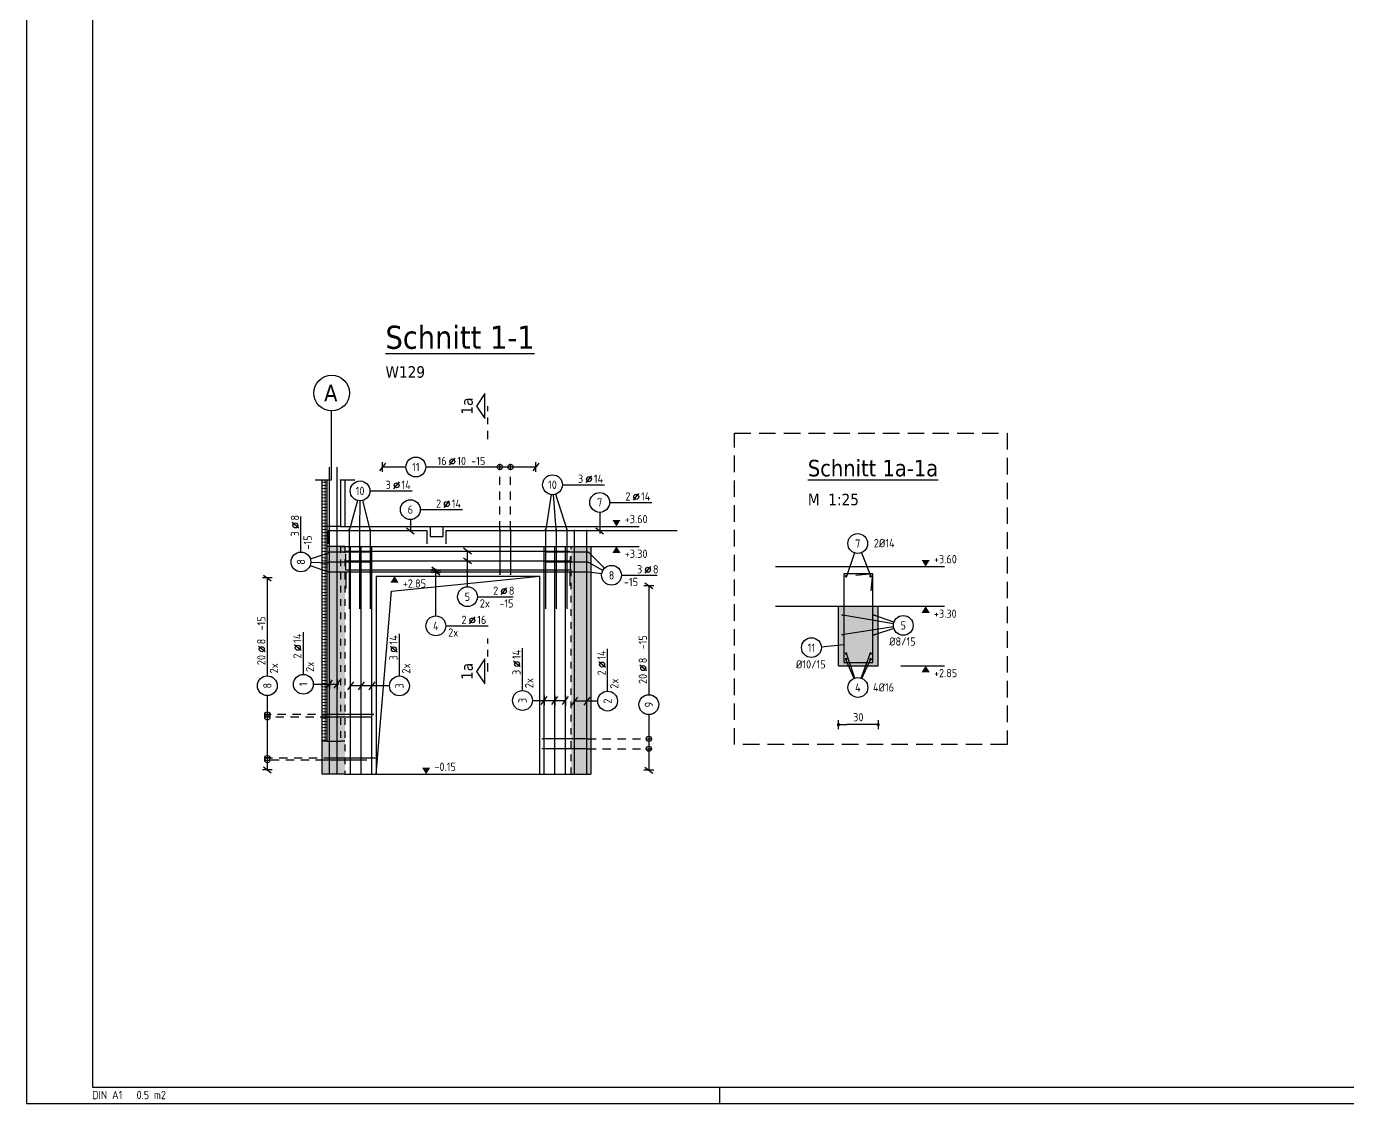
# Model space of a CAD drawing. Extents: x 6 to 107, y -33 to 42.
# Drawn here: x 6 to 26, y 1.41 to 17.71 of the extents above; entities that cross this region are included whole.
import ezdxf
from ezdxf.enums import TextEntityAlignment as Align

# ---------------------------------------------------------------- set-up
doc = ezdxf.new("R2010")
doc.units = 0
doc.header["$LTSCALE"] = 0.5
for name, pattern in [('AUSGEZOGEN', [1000.01, 1000, 0.01]), ('DASHDOTSMALL', [1.05, 0.5, -0.25, 0.05, -0.25]), ('DASHED', [0.75, 0.5, -0.25]), ('PUNKT', [0.175, 0.05, -0.125]), ('STRICHLINIE', [0.75, 0.5, -0.25]), ('STRICHPUNKT2', [0.55, 0.25, -0.125, 0.05, -0.125]), ('VERDECKT', [0.375, 0.25, -0.125])]:
    doc.linetypes.add(name, pattern=pattern)
for name, color, linetype in [('ACHSEN', 7, 'Continuous'), ('AFU', 7, 'Continuous'), ('BETON', 7, 'Continuous'), ('DD', 7, 'Continuous'), ('DETAIL', 7, 'Continuous'), ('DRUEBER', 7, 'Continuous'), ('grau_mittel', 7, 'Continuous'), ('HILFE', 7, 'Continuous'), ('koten', 7, 'Continuous'), ('MASSE', 7, 'Continuous'), ('OBJEKT', 7, 'Continuous'), ('RAHMEN', 7, 'Continuous'), ('RND', 7, 'Continuous'), ('RND-1', 7, 'Continuous'), ('SCHNITTE', 7, 'Continuous'), ('SFP_Achsen', 7, 'Continuous'), ('TEXT', 7, 'Continuous')]:
    doc.layers.add(name, color=color, linetype=linetype)
doc.layers.add('zila_01_rb_02_stb-fertig_05_schraff', color=144, linetype='Continuous', lineweight=9)
doc.styles.add('helv', font='tahoma.ttf')
doc.styles.add('txt', font='isocp.shx')
doc.linetypes.add('AFU_50K', pattern='A,0.15,["/",Standard,S=0.2,R=0,X=-0.01,Y=-0.1],0.07,["/",Standard,S=0.2,R=0,X=-0.01,Y=-0.1],0.15', length=0.37)
doc.linetypes.add('AFU_50L', pattern='A,0.75,["/",Standard,S=0.2,R=0,X=-0.01,Y=-0.1],0.07,["/",Standard,S=0.2,R=0,X=-0.01,Y=-0.1],0.75', length=1.57)
doc.linetypes.add('AFU_50M', pattern='A,0.45,["/",Standard,S=0.2,R=0,X=-0.01,Y=-0.1],0.07,["/",Standard,S=0.2,R=0,X=-0.01,Y=-0.1],0.45', length=0.97)
doc.dimstyles.new('DOT_I', dxfattribs={"dimscale": 0.5, "dimtxt": 0.25, "dimasz": 0.25, "dimexe": 0.1, "dimexo": 0.3, "dimgap": 0.1, "dimtad": 1, "dimdec": 3, "dimzin": 3, "dimtxsty": 'txt', "dimblk": 'DOT', "dimblk1": 'DOT', "dimblk2": 'DOT', "dimsah": 1, "dimcen": 0.1, "dimse1": 1, "dimse2": 1, "dimazin": 0, "dimtfac": 1, "dimtdec": 4, "dimtix": 1, "dimtmove": 2, "dimatfit": 3, "dimfxl": 0, "dimtvp": 1, "dimtolj": 1, "dimtzin": 0, "dimarcsym": 0})

# ---------------------------------------------------------------- blocks, each defined once
blk = doc.blocks.new('okrd_o')
at = {"layer": 'koten', "color": 7, "linetype": 'Continuous'}
blk.add_solid([(-0.125, 0.202), (0.125, 0.202), (0, 0)], dxfattribs=at)
at = {"layer": 'koten', "style": 'txt'}
blk.add_attdef('OKRD', (0.25, 0.1), '', height=0.25, dxfattribs=at)
blk = doc.blocks.new('okrd_u')
at = {"layer": 'koten', "color": 7, "linetype": 'Continuous'}
blk.add_solid([(-0.125, -0.202), (0.125, -0.202), (0, 0)], dxfattribs=at)
at = {"layer": 'koten', "style": 'txt'}
blk.add_attdef('OKRD', (0.25, -0.35), '', height=0.25, dxfattribs=at)
blk = doc.blocks.new('RND_LEI')
at = {"layer": 'RND', "color": 7, "linetype": 'Continuous'}
blk.add_line((1.022, 0.066), (1.19, 0.27), dxfattribs=at)
for centre, radius in [((0, 0), 0.3), ((1.106, 0.168), 0.075)]:
    blk.add_circle(centre, radius, dxfattribs=at)
at = {"layer": 'RND', "color": 7, "linetype": 'Continuous', "style": 'txt'}
blk.add_attdef('POSL', text='', height=0.25, dxfattribs=at).set_placement((0, 0), align=Align.MIDDLE)
blk.add_attdef('ANZ', text='', height=0.25, dxfattribs=at).set_placement((0.931, 0.057), align=Align.RIGHT)
for tag, p in [('DUM', (1.253, 0.057)), ('ABSTD', (1.674, 0.057)), ('POSTXT', (0.374, -0.327))]:
    blk.add_attdef(tag, p, '', height=0.25, dxfattribs=at)
blk = doc.blocks.new('lei_gre')
at = {"layer": 'RND', "color": 7, "linetype": 'Continuous'}
for p, q in [((-0.09, -0.12), (0.09, 0.12)), ((0, 0.15), (0, -0.15))]:
    blk.add_line(p, q, dxfattribs=at)
blk = doc.blocks.new('SCHN-2')
at = {"layer": 'SCHNITTE', "color": 6, "linetype": 'Continuous'}
blk.add_lwpolyline([(0.378, 0.088), (0, 0.34), (-0.378, 0.088)], close=True, dxfattribs=at)
at = {"layer": 'SCHNITTE', "color": 1, "linetype": 'DASHDOTSMALL', "style": 'helv'}
blk.add_attdef('SCHN-2', text='', height=0.35, dxfattribs=at).set_placement((0, 0.45), align=Align.CENTER)
blk = doc.blocks.new('RND_HIN')
at = {"layer": 'RND', "color": 7, "linetype": 'Continuous'}
blk.add_circle((0, 0), 0.3, dxfattribs=at)
at = {"layer": 'RND', "color": 7, "linetype": 'Continuous', "style": 'txt'}
blk.add_attdef('POSI', text='', height=0.25, dxfattribs=at).set_placement((0, 0), align=Align.MIDDLE)
blk = doc.blocks.new('DOT')
at = {"layer": 'MASSE', "color": 7, "linetype": 'Continuous'}
for p, q in [((0, 0), (-1, 0)), ((0, 0.54), (0, -0.54))]:
    blk.add_line(p, q, dxfattribs=at)
at = {"layer": 'MASSE', "color": 7, "linetype": 'Continuous', "const_width": 0.2}
blk.add_lwpolyline([(-0.1, 0, 1), (0.1, 0, 1)], format="xyb", close=True, dxfattribs=at)
blk = doc.blocks.new('*D14')
at = {"layer": 'Defpoints', "color": 0, "linetype": 'AUSGEZOGEN', "lineweight": 25, "transparency": 16777216}
for p in [(18.296, 7.144), (18.296, 7.144), (18.896, 7.144)]:
    blk.add_point(p, dxfattribs=at)
at = {"layer": 'MASSE', "color": 0, "linetype": 'AUSGEZOGEN', "lineweight": -2, "transparency": 16777216}
blk.add_line((18.771, 7.144), (18.421, 7.144), dxfattribs=at)
at = {"layer": 'MASSE', "color": 0, "linetype": 'AUSGEZOGEN', "lineweight": -2, "transparency": 16777216, "xscale": 0.125, "yscale": 0.125, "zscale": 0.125, "rotation": 180}
blk.add_blockref('DOT', (18.296, 7.144), dxfattribs=at)
at = {"layer": 'MASSE', "color": 0, "linetype": 'AUSGEZOGEN', "lineweight": -2, "transparency": 16777216, "xscale": 0.125, "yscale": 0.125, "zscale": 0.125}
blk.add_blockref('DOT', (18.896, 7.144), dxfattribs=at)
at = {"layer": 'MASSE', "color": 0, "linetype": 'AUSGEZOGEN', "lineweight": 25, "transparency": 16777216, "insert": (18.596, 7.256), "char_height": 0.125, "attachment_point": 5, "style": 'txt'}
blk.add_mtext('\\A1;30', dxfattribs=at)
blk = doc.blocks.new('DINA1')
at = {"layer": 'RAHMEN'}
for p, q in [((0, 59.4), (0, 0)), ((0, 0), (84.1, 0))]:
    blk.add_line(p, q, dxfattribs=at)
at = {"layer": 'RAHMEN', "color": 5}
for p, q in [((2, 58.9), (2, 0.5)), ((2, 0.5), (83.6, 0.5))]:
    blk.add_line(p, q, dxfattribs=at)
at = {"layer": 'RAHMEN', "color": 7}
blk.add_line((21, 0), (21, 0.5), dxfattribs=at)
at = {"layer": 'RAHMEN', "color": 7, "style": 'txt'}
blk.add_text('DIN A1   0.5 m2', height=0.25, dxfattribs=at).set_placement((1.989, 0.133))

msp = doc.modelspace()

# ---------------------------------------------------------------- hatches: boundary and pattern name
at = {"layer": 'grau_mittel', "lineweight": 25}
h = msp.add_hatch(color=61, dxfattribs=at)
h.paths.add_polyline_path([(14.2477, 6.3926), (14.5477, 6.3926), (14.5477, 9.8426), (14.2477, 9.8426)])
h.paths.add_polyline_path([(10.7577, 9.8426), (10.5477, 9.8426), (10.5477, 6.8926), (10.7577, 6.8926)])
h.paths.add_polyline_path([(10.7577, 6.8926), (10.8227, 6.8926), (10.8227, 9.8426), (10.7577, 9.8426)])
h.paths.add_polyline_path([(10.5477, 6.8926), (10.4727, 6.8926), (10.4727, 6.3926), (10.8227, 6.3926), (10.8227, 6.8926), (10.7577, 6.8926)])
msp.add_hatch(color=61, dxfattribs=at).paths.add_polyline_path([(18.2956, 8.0358), (18.8956, 8.0358), (18.8956, 8.9358), (18.2956, 8.9358)])
at = {"layer": 'zila_01_rb_02_stb-fertig_05_schraff', "linetype": 'AUSGEZOGEN'}
h = msp.add_hatch(dxfattribs=at)
h.set_pattern_fill('ANSI37', color=171, scale=0.015, angle=-45)
h.set_pattern_definition([(0, (-332.9008, -25.382524), (1e-17, 0.047625), []), (90, (-332.9008, -25.382524), (-0.047625, 2e-17), [])])
h.paths.add_polyline_path([(10.5477, 10.1426), (10.4727, 10.1426), (10.4727, 6.8926), (10.5477, 6.8926)])
h.paths.add_polyline_path([(10.5477, 10.85), (10.4727, 10.85), (10.4727, 10.1426), (10.5477, 10.1426)])

# ---------------------------------------------------------------- linework, layer by layer
at = {"layer": 'ACHSEN', "color": 140, "linetype": 'AUSGEZOGEN'}
msp.add_line((10.6227, 10.85), (10.6227, 11.8926), dxfattribs=at)
at = {"layer": 'AFU', "color": 8, "linetype": 'AFU_50K'}
for p, q in [((10.7577, 10.1426), (10.5477, 10.1426)), ((10.8227, 9.8426), (10.5477, 9.8426)), ((10.5477, 6.8926), (10.7577, 6.8926)), ((10.8227, 6.3926), (10.4727, 6.3926))]:
    msp.add_line(p, q, dxfattribs=at)
at = {"layer": 'AFU', "color": 8, "linetype": 'AFU_50L'}
msp.add_line((10.8227, 9.8426), (14.5477, 9.8426), dxfattribs=at)
at = {"layer": 'AFU', "color": 8, "linetype": 'AFU_50M', "lineweight": 25}
msp.add_line((18.2956, 8.9358), (18.8956, 8.9358), dxfattribs=at)
at = {"layer": 'AFU', "color": 8, "linetype": 'AFU_50M'}
for p, q in [((10.8227, 6.3926), (11.2977, 6.3926)), ((13.7727, 6.3926), (14.5477, 6.3926))]:
    msp.add_line(p, q, dxfattribs=at)
at = {"layer": 'BETON', "color": 6, "linetype": 'AUSGEZOGEN'}
for p, q in [((10.4727, 10.85), (10.4727, 6.3926)), ((10.8227, 10.85), (10.8227, 10.1426)), ((10.8227, 10.1426), (12.1127, 10.1426)), ((12.1127, 10.1426), (12.1127, 9.9926)), ((12.3127, 10.1426), (15.2798, 10.1426)), ((12.3127, 9.9926), (12.3127, 10.1426)), ((12.1127, 9.9926), (12.3127, 9.9926)), ((14.5477, 9.8426), (15.2798, 9.8426)), ((17.3439, 9.5358), (19.9019, 9.5358)), ((11.2977, 9.3926), (13.7727, 9.3926)), ((17.3439, 8.9358), (18.2956, 8.9358)), ((18.8956, 8.9358), (19.9019, 8.9358)), ((18.2956, 8.0358), (18.8956, 8.0358)), ((11.2977, 6.3926), (13.7727, 6.3926))]:
    msp.add_line(p, q, dxfattribs=at)
at = {"layer": 'BETON', "color": 6, "linetype": 'AUSGEZOGEN', "lineweight": -2}
for p, q in [((14.5477, 9.8426), (14.5477, 6.3926)), ((11.2977, 9.3926), (11.2977, 6.3926)), ((13.7727, 6.3926), (13.7727, 9.3926))]:
    msp.add_line(p, q, dxfattribs=at)
at = {"layer": 'BETON', "color": 6, "linetype": 'AUSGEZOGEN', "lineweight": 25}
for p, q in [((18.2956, 8.0358), (18.2956, 8.9358)), ((18.8956, 8.0358), (18.8956, 8.9358))]:
    msp.add_line(p, q, dxfattribs=at)
at = {"layer": 'DD', "color": 7, "linetype": 'AUSGEZOGEN'}
msp.add_line((12.1127, 10.1426), (12.3127, 10.1426), dxfattribs=at)
at = {"layer": 'DETAIL', "color": 102, "linetype": 'STRICHLINIE', "lineweight": 25}
msp.add_lwpolyline([(16.7193, 6.8408), (16.7193, 11.5563), (20.8486, 11.5563), (20.8486, 6.8408)], close=True, dxfattribs=at)
at = {"layer": 'DRUEBER', "color": 7, "linetype": 'PUNKT'}
for p, q in [((10.7577, 9.8426), (10.7577, 6.8926)), ((10.7577, 9.8426), (14.2477, 9.8426)), ((10.8227, 9.8426), (10.8227, 6.3926))]:
    msp.add_line(p, q, dxfattribs=at)
at = {"layer": 'DRUEBER', "color": 7, "linetype": 'PUNKT', "lineweight": -2}
msp.add_line((14.2477, 6.3926), (14.2477, 9.8426), dxfattribs=at)
at = {"layer": 'HILFE', "color": 102, "linetype": 'DASHED'}
msp.add_line((10.3727, 10.85), (10.9756, 10.85), dxfattribs=at)
at = {"layer": 'HILFE', "color": 102, "linetype": 'AUSGEZOGEN'}
for p, q in [((11.5306, 9.163), (13.7727, 9.3926)), ((11.2977, 6.3926), (11.5306, 9.163)), ((19.2414, 8.0358), (19.9019, 8.0358))]:
    msp.add_line(p, q, dxfattribs=at)
at = {"layer": 'OBJEKT', "color": 7, "linetype": 'AUSGEZOGEN'}
for p, q in [((10.5477, 10.85), (10.5477, 6.8926)), ((10.7577, 10.85), (10.7577, 10.1426)), ((10.5477, 10.1426), (10.4727, 10.1426)), ((10.7577, 10.1426), (10.8227, 10.1426)), ((10.5477, 6.8926), (10.4727, 6.8926)), ((10.8227, 6.8926), (10.7577, 6.8926))]:
    msp.add_line(p, q, dxfattribs=at)
at = {"layer": 'RND', "color": 7, "linetype": 'AUSGEZOGEN', "lineweight": 25}
for p, q in [((11.7474, 11.0435), (11.392, 11.0435)), ((13.7141, 11.0435), (12.0474, 11.0435)), ((11.2031, 10.6817), (11.8431, 10.6817)), ((14.1159, 10.7744), (14.7559, 10.7744)), ((14.8307, 10.5073), (15.4707, 10.5073)), ((10.1573, 9.7566), (10.1573, 10.2966)), ((11.9643, 10.3982), (12.6043, 10.3982)), ((15.0099, 9.4043), (15.5499, 9.4043)), ((9.6485, 9.3633), (9.6485, 7.8826)), ((15.4245, 9.2472), (15.4245, 7.5963)), ((12.8288, 9.0801), (13.3688, 9.0801)), ((12.3497, 8.6387), (12.9897, 8.6387)), ((9.6485, 7.5826), (9.6485, 6.4582)), ((15.4245, 7.2963), (15.4245, 6.4543))]:
    msp.add_line(p, q, dxfattribs=at)
at = {"layer": 'RND', "color": 102, "linetype": 'VERDECKT', "lineweight": 25}
for p, q in [((13.1695, 10.0972), (13.1695, 11.0935)), ((13.3305, 10.0972), (13.3305, 11.0935)), ((10.6051, 7.2967), (9.5985, 7.2967)), ((10.5755, 7.2543), (9.5985, 7.2543)), ((14.5001, 6.9282), (15.4745, 6.9282)), ((10.6279, 6.6359), (9.5985, 6.6359)), ((10.505, 6.6074), (9.5985, 6.6074)), ((14.5001, 6.7782), (15.4745, 6.7782))]:
    msp.add_line(p, q, dxfattribs=at)
at = {"layer": 'RND', "color": 102, "linetype": 'AUSGEZOGEN', "lineweight": 25}
for p, q in [((13.9443, 10.6259), (13.8675, 10.0972)), ((13.9769, 10.6248), (14.0159, 10.0972)), ((14.0117, 10.6315), (14.1831, 10.0972)), ((11.0131, 10.5372), (10.8915, 10.0972)), ((11.0513, 10.5317), (11.0462, 10.0972)), ((11.0899, 10.5363), (11.2009, 10.0972)), ((11.8143, 10.2482), (11.8143, 10.0632)), ((14.6807, 10.3573), (14.6807, 10.0373)), ((10.2999, 9.6532), (10.591, 9.7485)), ((12.6788, 9.2301), (12.6788, 9.7863)), ((14.7542, 9.5107), (14.5185, 9.7482)), ((18.5399, 9.7429), (18.4193, 9.385)), ((18.6432, 9.7456), (18.7906, 9.3745)), ((10.298, 9.5546), (10.5833, 9.4493)), ((10.3072, 9.6013), (10.591, 9.5913)), ((12.1997, 8.7887), (12.1997, 9.5007)), ((14.7284, 9.4764), (14.5089, 9.5968)), ((14.7113, 9.4248), (14.5089, 9.4527)), ((19.1292, 8.6712), (18.3597, 8.802)), ((19.1355, 8.6954), (18.8302, 8.802)), ((19.1289, 8.623), (18.3477, 8.502)), ((19.1347, 8.5989), (18.8422, 8.502)), ((18.0363, 8.3236), (18.3756, 8.3562)), ((18.5422, 7.8482), (18.4174, 8.2185)), ((18.6414, 7.847), (18.7815, 8.2318)), ((18.5314, 7.844), (18.4095, 8.1309)), ((18.6515, 7.8429), (18.7841, 8.1389))]:
    msp.add_line(p, q, dxfattribs=at)
at = {"layer": 'RND', "color": 7, "linetype": 'AUSGEZOGEN'}
for p, q in [((10.1939, 7.9048), (10.1939, 8.5448)), ((11.6489, 7.88), (11.6489, 8.52)), ((13.5122, 7.6587), (13.5122, 8.2987)), ((14.8006, 7.6499), (14.8006, 8.2899))]:
    msp.add_line(p, q, dxfattribs=at)
at = {"layer": 'RND', "color": 102, "linetype": 'AUSGEZOGEN'}
for p, q in [((10.3439, 7.7548), (10.7318, 7.7548)), ((11.4989, 7.73), (10.892, 7.73)), ((13.6622, 7.5087), (14.1737, 7.5087)), ((14.6506, 7.4999), (14.2856, 7.4999))]:
    msp.add_line(p, q, dxfattribs=at)
at = {"layer": 'RND', "color": 1, "linetype": 'AUSGEZOGEN'}
for points in [[(10.5904, 6.3926), (10.5904, 11.0426)], [(10.7079, 6.3926), (10.7079, 11.0426)], [(12.0702, 9.8791), (12.0702, 10.0791), (10.5702, 10.0791), (10.5702, 9.8791)], [(10.8852, 10.0972), (10.8852, 8.8972)], [(11.0462, 10.0972), (11.0462, 8.8972)], [(11.2071, 10.0972), (11.2071, 8.8972)], [(15.8536, 10.0791), (12.3536, 10.0791), (12.3536, 9.8791)], [(13.1695, 10.0972), (13.1695, 9.4216)], [(13.3305, 10.0972), (13.3305, 9.4216)], [(13.8612, 10.0972), (13.8612, 8.8972)], [(14.0222, 10.0972), (14.0222, 8.8972)], [(14.1831, 10.0972), (14.1831, 8.8972)], [(14.2982, 6.3926), (14.2982, 10.0926)], [(14.4849, 6.3926), (14.4849, 10.0926)], [(10.9076, 6.3926), (10.9076, 9.8426)], [(11.0685, 6.3926), (11.0685, 9.8426)], [(11.2295, 6.3926), (11.2295, 9.8426)], [(13.8408, 6.3926), (13.8408, 9.8426)], [(14.0018, 6.3926), (14.0018, 9.8426)], [(14.1627, 6.3926), (14.1627, 9.8426)], [(10.8311, 9.771), (14.2311, 9.771)], [(10.8311, 9.621), (14.2311, 9.621)], [(14.236, 9.6869), (14.236, 9.4825), (10.836, 9.4825), (10.836, 9.7302)], [(14.236, 9.2452), (14.236, 9.4496), (10.836, 9.4496), (10.836, 9.2019)], [(14.5001, 6.9282), (13.8124, 6.9282)], [(14.5001, 6.7782), (13.8124, 6.7782)]]:
    msp.add_lwpolyline(points, dxfattribs=at)
at = {"layer": 'RND', "color": 7, "linetype": 'AUSGEZOGEN'}
for points, const_width in [([(10.879, 10.0972, 1), (10.8915, 10.0972, 1)], 0.0125), ([(11.0399, 10.0972, 1), (11.0524, 10.0972, 1)], 0.0125), ([(11.2009, 10.0972, 1), (11.2134, 10.0972, 1)], 0.0125), ([(13.1633, 10.0972, 1), (13.1758, 10.0972, 1)], 0.0125), ([(13.3242, 10.0972, 1), (13.3367, 10.0972, 1)], 0.0125), ([(13.855, 10.0972, 1), (13.8675, 10.0972, 1)], 0.0125), ([(14.0159, 10.0972, 1), (14.0284, 10.0972, 1)], 0.0125), ([(14.1769, 10.0972, 1), (14.1894, 10.0972, 1)], 0.0125), ([(10.5718, 9.7524, 1), (10.5818, 9.7524, 1)], 0.01), ([(10.5718, 9.6024, 1), (10.5818, 9.6024, 1)], 0.01), ([(14.5027, 9.7524, 1), (14.5127, 9.7524, 1)], 0.01), ([(14.5027, 9.6024, 1), (14.5127, 9.6024, 1)], 0.01), ([(10.5718, 9.4524, 1), (10.5818, 9.4524, 1)], 0.01), ([(13.1633, 9.4216, -1), (13.1758, 9.4216, -1)], 0.0125), ([(13.3242, 9.4216, -1), (13.3367, 9.4216, -1)], 0.0125), ([(14.5027, 9.4524, 1), (14.5127, 9.4524, 1)], 0.01), ([(10.5705, 7.2543, 1), (10.5805, 7.2543, 1)], 0.01), ([(11.2501, 7.2967, 1), (11.2601, 7.2967, 1)], 0.01), ([(13.8074, 6.9282, 1), (13.8174, 6.9282, 1)], 0.01), ([(14.4951, 6.9282, 1), (14.5051, 6.9282, 1)], 0.01), ([(10.5, 6.6074, 1), (10.51, 6.6074, 1)], 0.01), ([(11.2729, 6.6359, 1), (11.2829, 6.6359, 1)], 0.01), ([(13.8074, 6.7782, 1), (13.8174, 6.7782, 1)], 0.01), ([(14.4951, 6.7782, 1), (14.5051, 6.7782, 1)], 0.01)]:
    msp.add_lwpolyline(points, format="xyb", close=True, dxfattribs=dict(at, const_width=const_width))
at = {"layer": 'RND', "color": 1, "linetype": 'AUSGEZOGEN', "lineweight": 25}
for points in [[(11.2268, 9.7524), (10.5768, 9.7524)], [(11.2268, 9.6024), (10.5768, 9.6024)], [(14.5077, 9.7524), (13.8577, 9.7524)], [(14.5077, 9.6024), (13.8577, 9.6024)], [(11.2268, 9.4524), (10.5768, 9.4524)], [(14.5077, 9.4524), (13.8577, 9.4524)], [(11.2255, 7.2543), (10.5755, 7.2543)], [(11.2551, 7.2967), (10.6051, 7.2967)], [(11.155, 6.6074), (10.505, 6.6074)], [(11.2779, 6.6359), (10.6279, 6.6359)]]:
    msp.add_lwpolyline(points, dxfattribs=at)
at = {"layer": 'RND', "color": 7, "linetype": 'AUSGEZOGEN', "lineweight": 25}
for points, const_width in [([(18.402, 9.3898, 1), (18.422, 9.3898, 1)], 0.02), ([(18.7725, 9.3898, 1), (18.7925, 9.3898, 1)], 0.02), ([(18.3477, 8.802, 1), (18.3597, 8.802, 1)], 0.012), ([(18.8302, 8.802, 1), (18.8422, 8.802, 1)], 0.012), ([(18.3477, 8.502, 1), (18.3597, 8.502, 1)], 0.012), ([(18.8302, 8.502, 1), (18.8422, 8.502, 1)], 0.012), ([(18.402, 8.22, 1), (18.422, 8.22, 1)], 0.02), ([(18.7725, 8.22, 1), (18.7925, 8.22, 1)], 0.02), ([(18.402, 8.1337, 1), (18.422, 8.1337, 1)], 0.02), ([(18.7725, 8.1337, 1), (18.7925, 8.1337, 1)], 0.02)]:
    msp.add_lwpolyline(points, format="xyb", close=True, dxfattribs=dict(at, const_width=const_width))
for centre in [(13.1695, 11.0435), (13.3305, 11.0435), (9.6485, 7.2967), (9.6485, 7.2543), (15.4245, 6.9282), (15.4245, 6.7782), (9.6485, 6.6359), (9.6485, 6.6074)]:
    msp.add_circle(centre, 0.04, dxfattribs=at)
at = {"layer": 'RND-1', "color": 1, "linetype": 'AUSGEZOGEN', "lineweight": 25}
msp.add_lwpolyline([(18.793, 9.1668), (18.8156, 9.4258), (18.3756, 9.4258), (18.3756, 8.0858), (18.8156, 8.0858), (18.8156, 9.4258), (18.5566, 9.4031)], dxfattribs=at)
at = {"layer": 'SCHNITTE', "color": 6, "linetype": 'STRICHPUNKT2', "lineweight": 25}
for p, q in [((12.9848, 11.4656), (12.9848, 11.9656)), ((12.9848, 7.949), (12.9848, 8.449))]:
    msp.add_line(p, q, dxfattribs=at)
at = {"layer": 'SFP_Achsen', "color": 7, "linetype": 'AUSGEZOGEN'}
msp.add_circle((10.6227, 12.1631), 0.2705, dxfattribs=at)

# ---------------------------------------------------------------- block references
at = {"layer": 'koten', "color": 7, "linetype": 'DASHED', "xscale": 0.5, "yscale": 0.5, "zscale": 0.5}
for p, values in [((14.9346, 10.1426), {'OKRD': '+3.60'}), ((19.6161, 9.5358), {'OKRD': '+3.60'}), ((12.0532, 6.3926), {'OKRD': '-0.15'})]:
    msp.add_blockref('okrd_o', p, dxfattribs=at).add_auto_attribs(values)
at = {"layer": 'koten', "color": 7, "linetype": 'AUSGEZOGEN', "xscale": 0.5, "yscale": 0.5, "zscale": 0.5}
for p, values in [((14.9346, 9.8426), {'OKRD': '+3.30'}), ((11.5741, 9.3926), {'OKRD': '+2.85'}), ((19.6161, 8.9358), {'OKRD': '+3.30'}), ((19.6161, 8.0358), {'OKRD': '+2.85'})]:
    msp.add_blockref('okrd_u', p, dxfattribs=at).add_auto_attribs(values)
at = {"layer": 'RAHMEN', "color": 7, "linetype": 'AUSGEZOGEN', "lineweight": 25, "xscale": 0.5, "yscale": 0.5, "zscale": 0.5}
msp.add_blockref('DINA1', (6.0012, 1.4073), dxfattribs=at)
at = {"layer": 'RND', "color": 7, "linetype": 'AUSGEZOGEN', "lineweight": 25, "xscale": 0.5, "yscale": 0.5, "zscale": 0.5}
for p, rotation in [((11.392, 11.0435), 180), ((13.7141, 11.0435), 180), ((9.6485, 9.3633), 270), ((15.4245, 9.2472), 270), ((9.6485, 6.4582), 270), ((15.4245, 6.4543), 270)]:
    msp.add_blockref('lei_gre', p, dxfattribs=dict(at, rotation=rotation))
for name, p, values in [('RND_LEI', (11.8974, 11.0435), {'POSL': '11', 'DUM': '10', 'ANZ': '16', 'ABSTD': '-15'}), ('RND_LEI', (11.0531, 10.6817), {'POSL': '10', 'DUM': '14', 'ANZ': '3'}), ('RND_LEI', (13.9659, 10.7744), {'POSL': '10', 'DUM': '14', 'ANZ': '3'}), ('RND_LEI', (14.6807, 10.5073), {'POSL': '7', 'DUM': '14', 'ANZ': '2'}), ('RND_LEI', (11.8143, 10.3982), {'POSL': '6', 'DUM': '14', 'ANZ': '2'}), ('RND_HIN', (18.5878, 9.8851), {'POSI': '7'}), ('RND_LEI', (14.8599, 9.4043), {'POSL': '8', 'DUM': '8', 'ANZ': '3', 'POSTXT': '-15'}), ('RND_LEI', (12.6788, 9.0801), {'POSL': '5', 'DUM': '8', 'ANZ': '2', 'POSTXT': '2x  -15'}), ('RND_LEI', (12.1997, 8.6387), {'POSL': '4', 'DUM': '16', 'ANZ': '2', 'POSTXT': '2x'}), ('RND_HIN', (19.2771, 8.646), {'POSI': '5'}), ('RND_HIN', (17.8869, 8.3093), {'POSI': '11'}), ('RND_HIN', (18.5901, 7.706), {'POSI': '4'})]:
    msp.add_blockref(name, p, dxfattribs=at).add_auto_attribs(values)
at = {"layer": 'RND', "color": 7, "linetype": 'AUSGEZOGEN', "lineweight": 25, "xscale": 0.5, "yscale": 0.5, "zscale": 0.5, "rotation": 90}
for p, values in [((10.1573, 9.6066), {'POSL': '8', 'DUM': '8', 'ANZ': '3', 'POSTXT': '-15'}), ((9.6485, 7.7326), {'POSL': '8', 'DUM': '8', 'ANZ': '20', 'ABSTD': '-15', 'POSTXT': '2x'}), ((15.4245, 7.4463), {'POSL': '9', 'DUM': '8', 'ANZ': '20', 'ABSTD': '-15'})]:
    msp.add_blockref('RND_LEI', p, dxfattribs=at).add_auto_attribs(values)
at = {"layer": 'RND', "color": 102, "linetype": 'AUSGEZOGEN', "lineweight": 25, "xscale": 0.5, "yscale": 0.5, "zscale": 0.5}
for p, rotation in [((11.8143, 10.0791), 270), ((14.6807, 10.0791), 270), ((12.6788, 9.771), 90), ((12.6788, 9.621), 90), ((12.1997, 9.4825), 90), ((12.1997, 9.4496), 90)]:
    msp.add_blockref('lei_gre', p, dxfattribs=dict(at, rotation=rotation))
at = {"layer": 'RND', "color": 7, "linetype": 'AUSGEZOGEN', "xscale": 0.5, "yscale": 0.5, "zscale": 0.5, "rotation": 90}
for p, values in [((10.1939, 7.7548), {'POSL': '1', 'DUM': '14', 'ANZ': '2', 'POSTXT': '2x'}), ((11.6489, 7.73), {'POSL': '3', 'DUM': '14', 'ANZ': '3', 'POSTXT': '2x'}), ((13.5122, 7.5087), {'POSL': '3', 'DUM': '14', 'ANZ': '3', 'POSTXT': '2x'}), ((14.8006, 7.4999), {'POSL': '2', 'DUM': '14', 'ANZ': '2', 'POSTXT': '2x'})]:
    msp.add_blockref('RND_LEI', p, dxfattribs=at).add_auto_attribs(values)
at = {"layer": 'RND', "color": 102, "linetype": 'AUSGEZOGEN', "xscale": 0.5, "yscale": 0.5, "zscale": 0.5}
for p in [(10.5904, 7.7548), (10.7079, 7.7548), (13.8408, 7.5087), (14.0018, 7.5087), (14.1627, 7.5087)]:
    msp.add_blockref('lei_gre', p, dxfattribs=at)
at = {"layer": 'RND', "color": 102, "linetype": 'AUSGEZOGEN', "xscale": 0.5, "yscale": 0.5, "zscale": 0.5, "rotation": 180}
for p in [(10.9076, 7.73), (11.0685, 7.73), (11.2295, 7.73), (14.2982, 7.4999), (14.4849, 7.4999)]:
    msp.add_blockref('lei_gre', p, dxfattribs=at)
at = {"layer": 'SCHNITTE', "color": 6, "linetype": 'STRICHPUNKT2', "lineweight": 25, "xscale": 0.5, "yscale": 0.5, "zscale": 0.5, "rotation": 90}
for p in [(12.9848, 11.9656), (12.9848, 7.949)]:
    msp.add_blockref('SCHN-2', p, dxfattribs=at).add_auto_attribs({'SCHN-2': '1a'})

# ---------------------------------------------------------------- texts
at = {"layer": 'SFP_Achsen', "color": 6, "linetype": 'AUSGEZOGEN', "style": 'helv'}
msp.add_text('A', height=0.25, dxfattribs=at).set_placement((10.5086, 12.0387))
at = {"layer": 'TEXT', "color": 5, "linetype": 'AUSGEZOGEN', "style": 'helv'}
msp.add_text('%%uSchnitt 1-1', height=0.35, dxfattribs=at).set_placement((11.4378, 12.8324))
at = {"layer": 'TEXT', "color": 1, "linetype": 'AUSGEZOGEN', "style": 'helv'}
msp.add_text('W129', height=0.175, dxfattribs=at).set_placement((11.4378, 12.3949))
at = {"layer": 'TEXT', "color": 6, "linetype": 'AUSGEZOGEN', "lineweight": 25, "style": 'helv'}
msp.add_text('%%uSchnitt 1a-1a', height=0.25, dxfattribs=at).set_placement((17.8321, 10.9018))
at = {"layer": 'TEXT', "color": 1, "linetype": 'AUSGEZOGEN', "lineweight": 25, "style": 'helv'}
msp.add_text('M  1:25', height=0.175, dxfattribs=at).set_placement((17.8321, 10.4643))
at = {"layer": 'TEXT', "color": 7, "linetype": 'AUSGEZOGEN', "lineweight": 25, "style": 'txt'}
for s, p in [('2%%C14', (18.8318, 9.8276)), ('%%C8/15', (19.0628, 8.3392)), ('%%C10/15', (17.6522, 7.9933)), ('4%%C16', (18.8185, 7.6443))]:
    msp.add_text(s, height=0.125, dxfattribs=at).set_placement(p)

# ---------------------------------------------------------------- dimensions: what is measured, and where the dimension line sits
at = {"layer": 'MASSE', "color": 7, "linetype": 'AUSGEZOGEN', "lineweight": 25}
dim = msp.add_linear_dim(base=(18.2956, 7.1439), p1=(18.8956, 7.1439), p2=(18.2956, 7.1439), dimstyle='DOT_I', override={"dimdec": 0, "dimlfac": 50}, dxfattribs=at)
dim.commit()
dim.dimension.update_dxf_attribs({"geometry": '*D14', "text_midpoint": (18.5956, 7.2564)})

doc.saveas('drawing.dxf')
